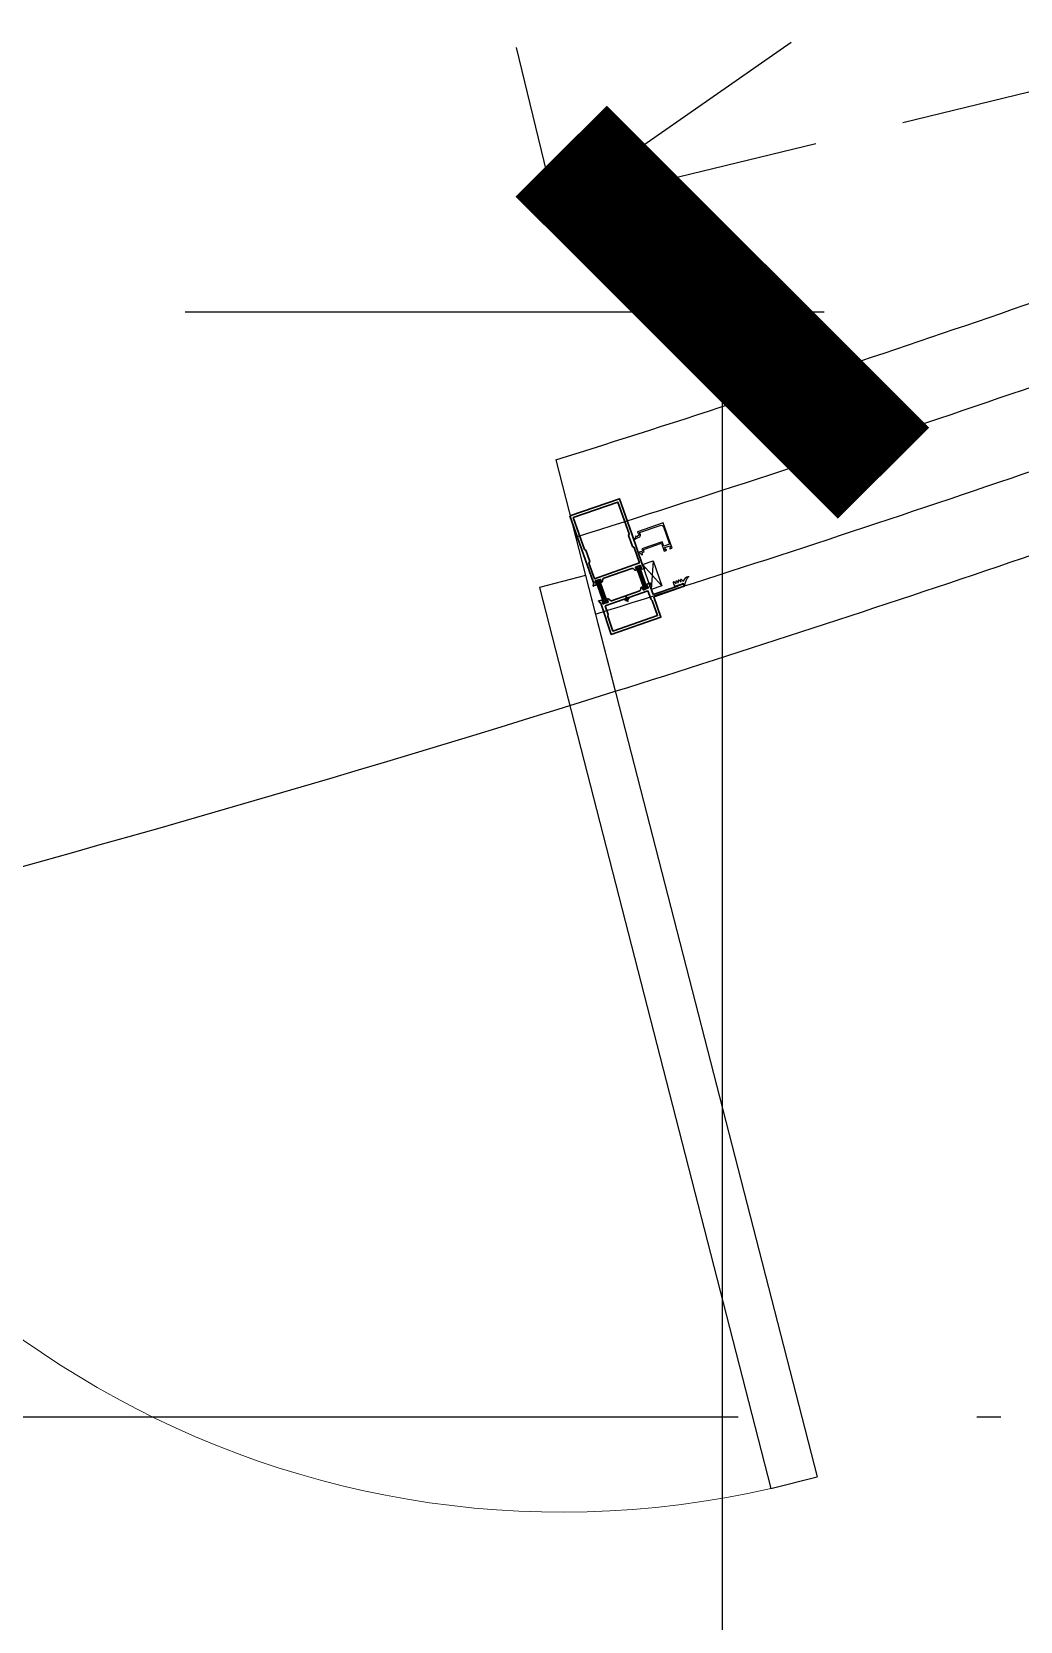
# Model space of a CAD drawing. Header units: inches. Extents: x 0 to 1813292486, y 0 to 3473589894.
# Drawn here: x 600662012 to 600662840, y 3473203847 to 3473205179 of the extents above; entities that cross this region are included whole.
import ezdxf

# ---------------------------------------------------------------- set-up
doc = ezdxf.new("R2010")
doc.units = ezdxf.units.IN
doc.header["$LTSCALE"] = 1000
doc.header["$MEASUREMENT"] = 0
doc.linetypes.add('AX-MALL-GIRD-200$0$DOTE', pattern=[2.4200000000000004, 2, -0.2, 0.02, -0.2])
doc.linetypes.add('AX-MALL-WALL-P02-QT$0$DASH', pattern=[0.35, 0.25, -0.1])
for name, color, linetype in [('A-Anno-Note', 241, 'Continuous'), ('AX-MALL-DIM-P02$0$A-Anno-Dims', 3, 'Continuous'), ('AX-MALL-DIM-P02$0$A-Detl-Thin', 131, 'Continuous'), ('AX-MALL-GIRD-200$0$A-Grid', 222, 'AX-MALL-GIRD-200$0$DOTE'), ('AX-MALL-P02-200$0$A-Anno-Note', 241, 'Continuous'), ('AX-MALL-WALL-P02$0$A-Anno-Note', 241, 'Continuous'), ('AX-MALL-WALL-P02-QT$0$A-Anno-Note', 241, 'Continuous'), ('AX-MALL-WALL-P02-QT$0$A-Curt', 151, 'Continuous'), ('AX-MALL-WALL-P02-QT$0$A-Detl-Patt', 8, 'Continuous'), ('AX-MALL-WALL-P02-QT$0$A-Detl-Thin', 131, 'Continuous'), ('AX-MALL-WALL-P02-QT$0$A-Fixt', 81, 'Continuous'), ('AX-MALL-WALL-P02-QT$0$A-Wind', 4, 'Continuous'), ('AX-MALL-WALL-P02-QT$0$GASKET', 2, 'Continuous'), ('AX-MALL-WALL-P02-QT$0$STSF', 2, 'Continuous'), ('AX-MALL-ZTKD-P02$0$A-Anno-Note', 241, 'Continuous')]:
    doc.layers.add(name, color=color, linetype=linetype)
doc.layers.add('AX-MALL-WALL-P02-QT$0$AM_SUPPR', color=6, linetype='Continuous', lineweight=30)
doc.styles.add('AX-MALL-DIM-P02$0$_TCH_DIM_T3', font='gbenor.shx')
doc.dimstyles.new('AX-MALL-DIM-P02$0$_TCH_ARCH&&180', dxfattribs={"dimtxt": 535.5, "dimasz": 270, "dimexe": 450, "dimexo": 450, "dimgap": 137.25, "dimtad": 1, "dimdec": 0, "dimzin": 0, "dimdsep": 46, "dimtxsty": 'AX-MALL-DIM-P02$0$_TCH_DIM_T3', "dimblk": 'AX-MALL-DIM-P02$0$_ArchTick', "dimcen": 0.09, "dimclrt": 7, "dimazin": 2, "dimtfac": 1, "dimtdec": 0, "dimtix": 1, "dimtmove": 2, "dimatfit": 3, "dimfxl": 500, "dimtolj": 1, "dimtzin": 0, "dimarcsym": 0})

# ---------------------------------------------------------------- blocks, each defined once
blk = doc.blocks.new('AX-MALL-GIRD-200')
at = {"layer": 'AX-MALL-GIRD-200$0$A-Grid'}
blk.add_line((600215588.64225, 3473125707.549852), (600573484.6463486, 3472992380.78657), dxfattribs=at)
blk = doc.blocks.new('AX-MALL-WALL-P02-QT$0$tj')
at = {"layer": 'AX-MALL-WALL-P02-QT$0$A-Detl-Patt'}
h = blk.add_hatch(dxfattribs=at)
h.set_pattern_fill('STEEL', color=256, scale=100.0000000000001, angle=50.43183869082386)
h.set_pattern_definition([(75.00000000004839, (-14278.19445574284, 156289.8254051208), (-153.3407249234246, 41.08752340989569), []), (75.00000000004839, (-14317.88195610046, 156358.5661673546), (-153.3407249234246, 41.08752340989569), [])])
edge = h.paths.add_edge_path()
edge.add_arc((274302.9537697641, 370915.3693751197), 354853.2281302969, 270.9601093956941, 275.9513128638887)
edge.add_line((311095.3180618286, 17974.67259407043), (323404.2928284407, 17664.898229599))
edge.add_arc((337498.5854798314, -5423.033113246463), 27049.98445535583, 84.4296474408203, 121.40245730350341, ccw=False)
edge.add_line((340124.270958662, 21499.21483898163), (352435.6233639717, 23411.5238032341))
edge.add_line((352435.6233639717, 23411.5238032341), (352460.3320846558, 23263.57286787033))
edge.add_arc((262948.9762239404, 558936.3422532297), 543099.989586636, 279.486523026639, 288.5053300047131)
edge.add_line((435325.042740941, 43917.80823612213), (435185.9318172932, 44187.60760259628))
edge.add_arc((262948.9762341097, 558936.342259489), 542799.9895904897, 279.51816553668203, 288.50044427399206, ccw=False)
edge.add_line((352706.5441896915, 23608.95860147476), (352681.7270303965, 23756.88773488998))
edge.add_line((352681.7270303965, 23756.88773488998), (340117.7681742907, 21803.84383869171))
edge.add_arc((337510.0970116529, -5455.006554111635), 27383.29552171703, 84.53552636432372, 121.2026843873002)
edge.add_line((323323.7129554749, 17967.02113437653), (311085.7617697716, 18275.00808191299))
edge.add_arc((274273.8104503512, 371474.5356685471), 355112.6948552598, 270.96411062040687, 275.9501261722048, ccw=False)
edge.add_line((280248.9759351015, 16412.11376953125), (280248.9759185314, 16111.96136569977))
blk = doc.blocks.new('AX-MALL-WALL-P02-QT$0$JB-AC(O)-Hide')
for p, q in [((-225, 174.9999999999709), (-450, 174.9999999999709)), ((-450, 174.9999999999709), (-450, 37.4999999999709)), ((-450, 174.9999999999709), (-225, 87.4999999999709)), ((150, 174.9999999999709), (-150, 174.9999999999709)), ((450, 174.9999999999709), (225.0000000000582, 174.9999999999709)), ((225.0000000000582, 87.5), (450, 174.9999999999709)), ((450, 37.4999999999709), (450, 174.9999999999709)), ((-150, 58.33333333331393), (0, -2.91038304567337e-11)), ((0, -2.91038304567337e-11), (150, 58.33333333331393)), ((-150, -58.33333333337214), (0, 0)), ((0, 0), (150, -58.33333333337214)), ((-450, -37.5000000000291), (-450, -175.0000000000291)), ((450, -175.0000000000291), (450, -37.5000000000291)), ((-450, -175.0000000000291), (-225, -87.5000000000291)), ((225.0000000000582, -87.50000000005821), (450, -175.0000000000291)), ((-450, -175.0000000000291), (-225, -175.0000000000291)), ((-150, -175.0000000000291), (150, -175.0000000000291)), ((225.0000000000582, -175.0000000000291), (450, -175.0000000000291))]:
    blk.add_line(p, q)
blk = doc.blocks.new('AX-MALL-WALL-P02-QT$0$A$C0A607B9E')
at = {"linetype": 'Continuous'}
h = blk.add_hatch(dxfattribs=at)
h.set_pattern_fill('ANSI37', color=1)
h.set_pattern_definition([(45, (-14339043.63523581, -8955566.604721913), (-1.122532015133644, 1.122532015133644), []), (135, (-14339043.63523581, -8955566.604721913), (-1.122532015133644, -1.122532015133644), [])])
edge = h.paths.add_edge_path()
edge.add_arc((-0.9139503181124102, 1.200005680356738), 0.3000000007109677, 90.00000149136477, 158.929007380809)
edge.add_arc((-10.52524774848678, 4.903107314972528), 9.999999999843164, 296.68295386745126, 338.92900744899754, ccw=False)
edge.add_arc((-5.899999882837115, -4.299994455418107), 0.3000000008783908, 116.6829538936344, 276.6693296848372)
edge.add_arc((-6.910409859460344, 4.341132302995603), 8.999999999489495, 276.6693296640343, 314.4305404647798)
edge.add_arc((-0.3999999367800706, -2.299994305821036), 0.3000000002775039, 15.965287726026588, 134.4305406202942, ccw=False)
edge.add_line((-0.1115713827311993, -2.217477826401591), (0.3154286928474903, -3.710016246885061))
edge.add_arc((0.7000000978382417, -3.599994275853302), 0.3999999995578422, 195.9652875317322, 344.0347155208576)
edge.add_line((1.084571508690715, -3.710016226395965), (1.511571504175663, -2.217477781698108))
edge.add_arc((1.800000062481238, -2.299994244905033), 0.2999999999106872, 15.965287485570286, 164.0347154745168, ccw=False)
edge.add_line((2.088428616523743, -2.217477766796947), (2.515428692102432, -3.710016187280416))
edge.add_arc((2.900000097758064, -3.599994215050893), 0.4000000005265283, 195.9652876704863, 344.0347156596117)
edge.add_line((3.284571509808302, -3.710016164928675), (3.711571503430605, -2.217477722093463))
edge.add_arc((4.00000006173618, -2.299994185300388), 0.2999999999106869, 15.965287485570173, 164.0347154745168, ccw=False)
edge.add_line((4.288428615778685, -2.217477707192302), (4.715428693220019, -3.710016125813127))
edge.add_arc((5.100000098210771, -3.599994154781367), 0.3999999995578422, 195.9652875317322, 344.0347155208576)
edge.add_line((5.484571509063244, -3.71001610532403), (5.911571504548192, -2.217477662488818))
edge.add_arc((6.200000063120209, -2.29999412476442), 0.299999999910687, 15.96528767057572, 164.0347156595223, ccw=False)
edge.add_line((6.488428616896272, -2.217477645725012), (6.915428692474961, -3.710016066208482))
edge.add_arc((7.300000097895622, -3.599994094782827), 0.4000000000795124, 195.9652875690395, 360.0000015636518)
edge.add_line((7.700000097975135, -3.599994083866477), (7.700000008568168, -0.2999997902661562))
edge.add_arc((7.400000008754432, -0.2999997986480594), 0.2999999998137356, 1.600825587715661e-06, 90.00000160082558)
edge.add_line((7.400000000372529, 2.011656761169434e-07), (0, 0))
edge.add_line((0, 0), (-4.097819328308105e-08, 1.500005705282092))
edge.add_line((-4.097819328308105e-08, 1.500005705282092), (-0.9139503259211779, 1.500005681067705))
at = {"color": 1, "linetype": 'Continuous'}
blk.add_lwpolyline([(-0.9139503259211779, 1.500005681067705, 0.3101686492580818), (-1.193891020491719, 1.30786301009357, -0.1864497568041369), (-6.03471584059298, -4.031942946836352, 0.8389983335969544), (-5.865158159285784, -4.597964344546199, 0.1662717036753362), (-0.610013160854578, -2.085764415562153, -0.5684557283123705), (-0.1115713827311993, -2.217477826401591), (0.3154286928474903, -3.710016246885061, 0.754029116043224), (1.084571508690715, -3.710016226395965), (1.511571504175663, -2.217477781698108, -0.7540291160419995), (2.088428616523743, -2.217477766796947), (2.515428692102432, -3.710016187280416, 0.754029116043224), (3.284571509808302, -3.710016164928675), (3.711571503430605, -2.217477722093463, -0.7540291160419994), (4.288428615778685, -2.217477707192302), (4.715428693220019, -3.710016125813127, 0.754029116043224), (5.484571509063244, -3.71001610532403), (5.911571504548192, -2.217477662488818, -0.7540291160419995), (6.488428616896272, -2.217477645725012), (6.915428692474961, -3.710016066208482, 0.8695526997197187), (7.700000097975135, -3.599994083866477), (7.700000008568168, -0.2999997902661562, 0.414213562373095), (7.400000000372529, 2.011656761169434e-07), (0, 0), (-4.097819328308105e-08, 1.500005705282092)], format="xyb", close=True, dxfattribs=at)
blk = doc.blocks.new('AX-MALL-WALL-P02-QT$0$尺寸分格点')
at = {"ltscale": 10}
h = blk.add_hatch(color=1, dxfattribs=at)
h.dxf.hatch_style = 1
edge = h.paths.add_edge_path()
edge.add_line((0, -1.5), (-5.470445860503725e-37, 1.862645149230957e-09))
edge.add_line((0, 1.862645149230957e-09), (-1.5, 0))
edge.add_arc((0, 0), 1.5, 180, 270)
edge = h.paths.add_edge_path()
edge.add_line((0, 1.5), (5.470445846917725e-37, 1.862645149230957e-09))
edge.add_line((0, 1.862645149230957e-09), (1.5, 0))
edge.add_arc((0, 0), 1.5, 0, 90)
for p, q in [((-2.5, 0), (2.5, 0)), ((0, -2.5), (0, 2.5))]:
    blk.add_line(p, q)
blk.add_circle((0, 0), 1.5)
blk = doc.blocks.new('AX-MALL-WALL-P02-QT$0$定位点')
blk.add_blockref('AX-MALL-WALL-P02-QT$0$尺寸分格点', (0, 0))
blk = doc.blocks.new('AX-MALL-WALL-P02-QT$0$A$C40565891')
h = blk.add_hatch()
h.set_pattern_fill('NET', color=6, scale=0.5, angle=315)
h.set_pattern_definition([(225.0000000000001, (-8954763.885715963, -14331520.94940183), (-1.122532015133644, 1.122532015133643), []), (135.0000000000001, (-8954763.885715963, -14331520.94940183), (1.122532015133643, 1.122532015133644), [])])
edge = h.paths.add_edge_path()
edge.add_line((-2.873205080628395, -1), (-17.1267949193716, -1))
edge.add_arc((-17.12679491817267, -2.000000000321539), 1.000000000321539, 90.00000006869386, 120.0000000686844)
edge.add_line((-17.6267949193716, -1.133974596858025), (-19.29999999888241, -2.099999999627471))
edge.add_line((-19.29999999888241, -2.099999999627471), (-19.59999999962747, -2.099999999627471))
edge.add_arc((-19.60000000055891, -1.700000000186378), 0.3999999994410928, 180.0000001333858, 270.00000013341844, ccw=False)
edge.add_line((-20, -1.700000001117587), (-20, 1.699999999254942))
edge.add_arc((-19.59999999962758, 1.699999999255055), 0.4000000003724153, 89.99999999998369, 180.0000000000163, ccw=False)
edge.add_line((-19.59999999962747, 2.099999999627471), (-19.29999999888241, 2.099999999627471))
edge.add_line((-19.29999999888241, 2.099999999627471), (-17.6267949193716, 1.133974596858025))
edge.add_arc((-17.12679491817268, 2.000000000321516), 1.000000000321515, 239.9999999313152, 269.9999999313065)
edge.add_line((-17.1267949193716, 1), (-2.873205080628395, 1))
edge.add_arc((-2.873205081827319, 2.000000000321497), 1.000000000321497, 270.0000000686933, 300.0000000686851)
edge.add_line((-2.373205080628395, 1.133974596858025), (-0.6999999992549419, 2.099999999627471))
edge.add_line((-0.6999999992549419, 2.099999999627471), (-0.400000000372529, 2.099999999627471))
edge.add_arc((-0.4000000003724153, 1.699999999255056), 0.4000000003724153, -1.63140612130519e-11, 90.00000000001631, ccw=False)
edge.add_line((0, 1.699999999254942), (0, -1.700000001117587))
edge.add_arc((-0.3999999994410927, -1.700000000186378), 0.3999999994410927, 269.99999986658156, 359.99999986661413, ccw=False)
edge.add_line((-0.400000000372529, -2.099999999627471), (-0.6999999992549419, -2.099999999627471))
edge.add_line((-0.6999999992549419, -2.099999999627471), (-2.373205080628395, -1.133974596858025))
edge.add_arc((-2.873205081827309, -2.00000000032146), 1.00000000032146, 59.99999993131432, 89.9999999313073)
at = {"layer": 'AX-MALL-WALL-P02-QT$0$STSF', "lineweight": 40}
blk.add_lwpolyline([(-2.873205080628395, -1), (-17.1267949193716, -1, 0.1316524975873539), (-17.6267949193716, -1.133974596858025), (-19.29999999888241, -2.099999999627471), (-19.59999999962747, -2.099999999627471, -0.4142135623732616), (-20, -1.700000001117587), (-20, 1.699999999254942, -0.4142135623732612), (-19.59999999962747, 2.099999999627471), (-19.29999999888241, 2.099999999627471), (-17.6267949193716, 1.133974596858025, 0.1316524975873571), (-17.1267949193716, 1), (-2.873205080628395, 1, 0.1316524975873597), (-2.373205080628395, 1.133974596858025), (-0.6999999992549419, 2.099999999627471), (-0.400000000372529, 2.099999999627471, -0.4142135623732616), (0, 1.699999999254942), (0, -1.700000001117587, -0.4142135623732616), (-0.400000000372529, -2.099999999627471), (-0.6999999992549419, -2.099999999627471), (-2.373205080628395, -1.133974596858025, 0.1316524975873647)], format="xyb", close=True, dxfattribs=at)
blk = doc.blocks.new('AX-MALL-WALL-P02-QT$0$A$C5DA96DE0')
at = {"layer": 'AX-MALL-WALL-P02-QT$0$AM_SUPPR', "color": 3}
for points in [[(-22.00068093277514, 105.1999999992549), (-22.00001176260412, 46.60000000149012, -0.414213562373095), (-21.70001176185906, 46.29999999888241), (-21.7000117637217, 45.30000000074506, -0.4142135651008757), (-21.90001176483929, 45.09999999962747), (-22.11765938811004, 45.09999999962747, 0.3152987896086648), (-22.30559791438282, 44.96840402856469), (-22.88795028813183, 43.36840402893722, 0.5486187836891172), (-22.68258061446249, 43.10076105967164), (-19.96206398494542, 43.32127769291401, 0.1763269799607178), (-19.83807377703488, 43.37909527309239), (-19.45859040878713, 43.75857864320278, 0.5773502703764628), (-19.54824795387685, 44.09318516403437), (-19.70076583139598, 44.13405220396817, -0.3107450373417215), (-19.86631920561194, 44.32805990986526), (-20.20001176558435, 46.220524456352), (-20.20001176558435, 46.30000000074506, -0.664494698151357), (-19.35008465312421, 46.6571428515017, 0.1962615707062706), (-19.21011380665004, 46.59999999962747), (-15.80001176707447, 46.59999999962747, -0.414213562373095), (-15.50001176446676, 46.30000000074506), (-15.50001176446676, 45.99448045343161), (-16.4794679954648, 44.32503772899508, 0.5796797259406589), (-16.35058767162263, 44.09999999776483), (-15.09727879799902, 44.09999999776483, 0.266079426403572), (-14.23476512730122, 44.59396623261273), (-13.34764037840068, 46.10603376291692, -0.2660794268336467), (-12.48512670956552, 46.59999999776483), (-12.48512670956552, 46.59999999776483), (12.48510318435729, 46.59999999962747, -0.2660794268336467), (13.3476168513298, 46.10603376291692), (14.23474160209298, 44.59396623261273, 0.266079426403572), (15.09725527279079, 44.09999999962747), (16.35056414455175, 44.09999999962747, 0.5796797259406589), (16.47944446653128, 44.32503772713244), (15.49998823925853, 45.99448045343161), (15.49998823553324, 46.29999999888241, -0.414213562373095), (15.7999882362783, 46.59999999962747), (19.21009027957916, 46.59999999962747, 0.1962615707062706), (19.35006112605333, 46.6571428515017, -0.664494698151357), (20.19998823665082, 46.29999999888241), (20.19998823665082, 46.220524456352), (19.86629567667842, 44.32805990800261, -0.3107450373417215), (19.70074230805039, 44.13405220396817), (19.54822442866862, 44.09318516217172, 0.5773502703764628), (19.45856687985361, 43.75857864320278), (19.83805025182664, 43.37909527309239, 0.1763269799607178), (19.96204045787454, 43.32127769291401), (22.68255708739161, 43.10076105967164, 0.5486187836891172), (22.88792676106095, 43.36840402893722), (22.30557438544929, 44.96840402670205, 0.3152987896086648), (22.11763586290181, 45.10000000149012), (21.89998823590577, 45.09999999962747, -0.4142135651008757), (21.69998823665082, 45.29999999888241), (21.69998823478818, 46.29999999888241, -0.414213562373095), (21.99998823739588, 46.59999999962747), (22.00029997527599, 73.89985392801464)], [(-12.48512671142817, 26.59999999962747), (-12.48512671142817, 26.59999999962747, -0.266079426695036), (-13.34764038026333, 27.09396623820066), (-14.23476512916386, 28.60603376477957, 0.2660794267352428), (-15.09727879799902, 29.10000000149012), (-16.35058767162263, 29.09999999962747, 0.5796797243171364), (-16.4794679954648, 28.87496227398515), (-15.50001176446676, 27.20551954396069), (-15.50001176819205, 26.90000000223517, -0.414213562429924), (-15.80001176521182, 26.59999999776483), (-19.21011380665004, 26.59999999962747, 0.196261570738114), (-19.35008465498686, 26.54285714589059, -0.6644947009864839), (-20.20001176558435, 26.90000000223517), (-20.20001176558435, 26.97947554662824), (-19.86631920747459, 28.87194008752704, -0.3107450376907102), (-19.70076583139598, 29.06594779156148), (-19.5482479557395, 29.10681483522058, 0.5773502691095918), (-19.45859040878713, 29.44142135605216), (-19.83807377517223, 29.82090472429991, 0.1763269806166101), (-19.96206398680806, 29.87872230820358), (-22.68258061632514, 30.0992389395833, 0.5486187865199976), (-22.88795028440654, 29.83159597031772), (-22.30559791252017, 28.23159597069025, 0.3152987889515711), (-22.1176593862474, 28.09999999962747), (-21.90001176297665, 28.09999999776483, -0.4142135620321224), (-21.70001176558435, 27.89999999850988), (-21.70001176558435, 26.90000000037253, -0.414213562429924), (-22.00001176446676, 26.59999999962747), (-22.00026272423565, -1.862645149230957e-09), (22.00026272051036, 0), (22.00006804615259, 18.00577012822032)], [(22.00005050562322, 19.99999999813735), (21.99998823739588, 26.59999999962747, -0.414213562429924), (21.69998823665082, 26.90000000037253), (21.69998823478818, 27.89999999850988, -0.4142135620321224), (21.89998823776841, 28.09999999962747), (22.11763586103916, 28.09999999776483, 0.3152987889515711), (22.30557438544929, 28.23159596882761), (22.88792676106095, 29.83159597218037, 0.5486187865199976), (22.68255708925426, 30.0992389395833), (19.96204045601189, 29.87872230820358, 0.1763269806166101), (19.83805024810135, 29.82090472429991), (19.45856687985361, 29.44142135605216, 0.5773502691095918), (19.54822443053126, 29.10681483708322), (19.70074230805039, 29.06594779156148, -0.3107450376907102), (19.86629567667842, 28.87194008752704), (20.19998823851347, 26.97947554290295), (20.19998824037611, 26.89999999850988, -0.6644947009864839), (19.35006112605333, 26.54285714402795, 0.196261570738114), (19.21009027957916, 26.59999999776483), (15.79998823441565, 26.59999999776483, -0.414213562429924), (15.49998823925853, 26.89999999850988), (15.49998823925853, 27.20551954582334), (16.47944446466863, 28.87496227398515, 0.5796797243171364), (16.3505641464144, 29.09999999962747), (15.09725527092814, 29.09999999776483, 0.2660794267352428), (14.23474160209298, 28.60603376477957), (13.3476168513298, 27.09396623820066, -0.266079426695036), (12.48510318249464, 26.59999999962747), (-12.48512671142817, 26.59999999962747)]]:
    blk.add_lwpolyline(points, format="xyb", dxfattribs=at)
for points in [[(22.00029996782541, 73.89983759261668), (22.00005446560681, 73.89983759261668), (21.99998823553324, 105.1999999992549), (-22.00068093277514, 105.1999999992549)], [(-19.80001176521182, 103), (-19.80001176521182, 103), (-19.80001176334918, 74.70021012239158), (-19.00001176446676, 73.70021012239158), (-19.00001176446676, 68.70021012239158), (-19.00001176446676, 63.70021012239158), (-20.00001176446676, 62.70021012611687), (-20.00001176446676, 48.79999999888241), (19.99998823553324, 48.79999999701977), (19.99998823739588, 62.70021012425423), (18.99998823739588, 63.70021012425423), (18.99998823739588, 68.70021012239158), (18.99998823553324, 73.70021012425423), (19.79998823814094, 74.70021012052894), (19.79998823814094, 103), (-19.80001176521182, 103)], [(-19.00003717839718, 24.40000000223517), (-19.00003717839718, 16.60000000149012), (-19.8001159671694, 15.59989579208195), (-19.80026083253324, 2.199999997392297), (-19.80001176521182, 2.199999999254942), (19.80023730732501, 2.199999997392297), (19.80009244196117, 15.5998957939446), (19.0000136513263, 16.60000000149012), (19.0000136513263, 24.40000000223517), (-19.00003717839718, 24.40000000223517)], [(21.99999776296318, 20.00577012635767), (43.9999977555126, 20.00634960085154), (43.99998722039163, 20.40634960122406), (44.99999512173235, 20.10637594014406), (44.99998722039163, 20.40637594088912), (45.99999512173235, 20.10640227980912), (45.99998722039163, 20.40640228055418), (46.99999512173235, 20.10642861947417), (46.99998722039163, 20.40642862021923), (47.99999511986971, 20.10645495913923), (47.99998721852899, 20.40645495988429), (48.99998721852899, 20.40648129954934), (49.00005043298006, 18.00648130103946), (22.00006804615259, 18.00577012822032)]]:
    blk.add_lwpolyline(points, dxfattribs=at)
at = {"color": 6, "ltscale": 10, "xscale": -0.9999999999999999, "rotation": 90}
blk.add_blockref('AX-MALL-WALL-P02-QT$0$A$C40565891', (-17.70395603775978, 26.59999999776483), dxfattribs=at)
at = {"color": 6, "ltscale": 10, "rotation": 270}
blk.add_blockref('AX-MALL-WALL-P02-QT$0$A$C40565891', (17.7039325106889, 26.59999999962747), dxfattribs=at)
blk = doc.blocks.new('AX-MALL-WALL-P02-QT$0$A$C3D8E1D5A')
at = {"color": 3, "ltscale": 10}
blk.add_lwpolyline([(-25.00024726614356, -18.80000000074506), (-25.00024726614356, -17.5), (-23.00024726614356, -17.5), (-23.00024726614356, -15.49870925210416), (-6.999231616035104, -15.49870925210416), (-6.999231616035104, -22.4997000452131), (-5.299231618642807, -22.49987648613751, 0.4142135623695433), (-4.999231617897749, -22.19987648539245), (-4.999231617897749, -21.80005405470729, 0.4140000559725384), (-5.299012914299965, -21.50005413405597), (-5.699499286711216, -21.49969883821905, -0.483847094079415), (-5.991148311644793, -21.13052784092724), (-5.699231617152691, -19.89966636151075), (-1.299031617119908, -19.89966636151075), (-1.005294770002365, -21.1397417280823, -0.4741802569087657), (-1.298974558711052, -21.49969902634621), (-1.699460931122303, -21.50005413405597, 0.4140000559734259), (-1.999242229387164, -21.80005405470729), (-1.999242229387164, -22.19987648539245, 0.4142135624494586), (-1.699242228642106, -22.49987648613751), (0.0007206704467535019, -22.49987648613751), (0, 0), (-22.90028521977365, 0), (-22.90028521977365, -1), (-22.40028521977365, -1), (-22.40028521977365, -3, -0.414213562373095), (-22.90028521977365, -3.5), (-25.00028521940112, -3.5), (-25.46520863845944, -2.913615984842181, 0.4988684829111732), (-25.94440526142716, -2.92562854103744), (-27.44440526142716, -5.025628542527556, 0.8192868568614478), (-27.04232501238585, -5.455046217888594), (-25.50028521940112, -4.5), (-22.90028521977365, -4.5, 0.414213562373095), (-21.40028521977365, -3), (-21.40028521977365, -1), (-3.19995454326272, -1, -0.4142094303452601), (-0.9999545440077782, -3.199968963861465), (-0.9996059481054544, -18.5), (-5.999231616035104, -18.5), (-5.999231616035104, -14.5), (-24.00024726614356, -14.5), (-24.00024726614356, -16.5), (-25.00024726614356, -16.5), (-27.20351210050285, -16.5, 0.6582415972160955), (-27.56668968312442, -17.34365977905691), (-25.86342484690249, -19.14365977980196, 0.6827143578984822), (-25.00028521940112, -18.79383949562907)], format="xyb", dxfattribs=at)
blk = doc.blocks.new('AX-MALL-WALL-P02-QT$0$A$C3EB17898')
at = {"color": 6}
for p, q in [((22.00011673569679, 23.00000000001455), (31.33093450777233, 1)), ((31.33093450404704, 22.99999999998545), (22.00011673942208, 0.9999999999854481))]:
    blk.add_line(p, q, dxfattribs=at)
blk.add_lwpolyline([(22.00011673569679, 23.00000000001455), (31.33093450404704, 22.99999999998545), (31.33093450777233, 1), (22.00011673942208, 0.9999999999854481)], close=True, dxfattribs=at)
at = {"color": 6, "ltscale": 10}
for name, p in [('AX-MALL-WALL-P02-QT$0$A$C5DA96DE0', (0, -23.70584608986974)), ('AX-MALL-WALL-P02-QT$0$A$C3D8E1D5A', (49.90040195731854, 50.19399150274694))]:
    blk.add_blockref(name, p, dxfattribs=at)
at = {"color": 6, "ltscale": 10, "rotation": 180}
blk.add_blockref('AX-MALL-WALL-P02-QT$0$A$C0A607B9E', (48.99995207971369, -3.305792821571231), dxfattribs=at)
at = {"layer": 'AX-MALL-WALL-P02-QT$0$GASKET', "extrusion": (0, 0, -1), "zscale": -1, "rotation": 270}
blk.add_blockref('AX-MALL-WALL-P02-QT$0$定位点', (1.455191522836685e-11, 0), dxfattribs=at)
blk = doc.blocks.new('AX-MALL-WALL-P02-QT$0$mqst2')
at = {"color": 6, "ltscale": 10, "rotation": 19.22103370254002}
blk.add_blockref('AX-MALL-WALL-P02-QT$0$A$C3EB17898', (448920.7133201361, -42570.54680871964), dxfattribs=at)
blk = doc.blocks.new('AX-MALL-WALL-P02-QT$0$$DorLib2D$00000002')
for p, q in [((0.475, -2.842170943040401e-17), (0.4750000000000007, 0.4875)), ((0.4750000000000007, 0.4875), (0.5000000000000007, 0.4875)), ((0.5, -5.684341886080802e-17), (0.5000000000000007, 0.4875)), ((0.5, -5.684341886080802e-17), (0.475, -2.842170943040401e-17))]:
    blk.add_line(p, q)
at = {"lineweight": 13}
blk.add_arc((0.4875, -4.263256414560601e-17), 0.4875, 91.4692835813537, 180, dxfattribs=at)
blk = doc.blocks.new('AX-MALL-WALL-P02-QT')
at = {"layer": 'AX-MALL-WALL-P02-QT$0$A-Curt'}
blk.add_line((600457981.4976158, 3473036265.137558), (600457960.4711868, 3473036065.959255), dxfattribs=at)
for centre, radius, start, end in [((600458747.9014709, 3473051145.413772), 14899.99983434473, 267.0516045071584, 269.5946780612941), ((600458747.9014733, 3473051145.413773), 14966.66650091744, 267.0378819710444, 269.6529084198872), ((600458747.9014758, 3473051145.413772), 15033.33316753655, 267.0242813150783, 269.6529084100763), ((600458747.901473, 3473051145.413772), 15099.99983433596, 267.0108009427033, 269.6529084207068)]:
    blk.add_arc(centre, radius, start, end, dxfattribs=at)
at = {"layer": 'AX-MALL-WALL-P02-QT$0$A-Detl-Thin', "linetype": 'AX-MALL-WALL-P02-QT$0$DASH', "ltscale": 3}
blk.add_lwpolyline([(600455269.9563508, 3473037480.903354, 3.307032822024192e-05), (600455339.138993, 3473037463.661921, 0.05952254500274308), (600458658.1450505, 3473037045.699624, -0.005664921293018217), (600459371.7874427, 3473037033.392869, -0.005664921293018217)], format="xyb", dxfattribs=at)
at = {"layer": 'AX-MALL-WALL-P02-QT$0$A-Wind'}
blk.add_arc((600458747.9014775, 3473051145.413773), 15099.99983417454, 260.936852684235, 267.0108293882235, dxfattribs=at)
at = {"layer": 'AX-MALL-WALL-P02-QT$0$A-Anno-Note', "rotation": 339.5681613092181}
blk.add_blockref('AX-MALL-WALL-P02-QT$0$mqst2', (600052179.2710491, 3473232742.396311), dxfattribs=at)
at = {"layer": 'AX-MALL-WALL-P02-QT$0$A-Detl-Thin', "rotation": 339.5681613091762}
blk.add_blockref('AX-MALL-WALL-P02-QT$0$tj', (600144118.6961328, 3473128496.287411), dxfattribs=at)
at = {"layer": 'AX-MALL-WALL-P02-QT$0$A-Fixt', "rotation": 353.226949676329}
blk.add_blockref('AX-MALL-WALL-P02-QT$0$JB-AC(O)-Hide', (600458522.3563747, 3473036584.84273), dxfattribs=at)
at = {"layer": 'AX-MALL-WALL-P02-QT$0$A-Wind'}
blk.add_blockref('AX-MALL-GIRD-200', (0, 0), dxfattribs=at)
at = {"layer": 'AX-MALL-WALL-P02-QT$0$A-Wind', "xscale": 1600, "yscale": -1600, "zscale": 200, "rotation": 353.973841053646}
blk.add_blockref('AX-MALL-WALL-P02-QT$0$$DorLib2D$00000002', (600457175.4050467, 3473036249.533469), dxfattribs=at)
blk = doc.blocks.new('AX-MALL-WALL-P02')
at = {"layer": 'AX-MALL-WALL-P02$0$A-Anno-Note'}
blk.add_blockref('AX-MALL-WALL-P02-QT', (0, 0), dxfattribs=at)
blk = doc.blocks.new('AX-MALL-ZTKD-P02')
at = {"layer": 'AX-MALL-ZTKD-P02$0$A-Anno-Note'}
blk.add_blockref('AX-MALL-GIRD-200', (0, 0), dxfattribs=at)
blk = doc.blocks.new('AX-MALL-DIM-P02$0$_ArchTick')
at = {"color": 0, "linetype": 'ByBlock', "const_width": 0.4}
blk.add_lwpolyline([(-0.5, -0.5), (0.5, 0.5)], dxfattribs=at)
blk = doc.blocks.new('*D1073')
at = {"layer": 'AX-MALL-DIM-P02$0$A-Anno-Dims', "color": 0, "lineweight": -2, "transparency": 16777216}
for p, q in [((600458235.3440005, 3473036302.780947), (600457733.7833493, 3473036489.627007)), ((600456854.7269399, 3473032840.874509), (600458155.4730153, 3473036332.535232)), ((600456934.5979252, 3473032811.120224), (600456433.0372739, 3473032997.966284))]:
    blk.add_line(p, q, dxfattribs=at)
at = {"layer": 'AX-MALL-DIM-P02$0$A-Anno-Dims', "color": 0, "lineweight": -2, "transparency": 16777216, "xscale": 270, "yscale": 270, "zscale": 270}
for p, rotation in [((600458155.4730153, 3473036332.535232), 69.56816130727809), ((600456854.7269399, 3473032840.874509), 249.5681613072781)]:
    blk.add_blockref('AX-MALL-DIM-P02$0$_ArchTick', p, dxfattribs=dict(at, rotation=rotation))
at = {"layer": 'AX-MALL-DIM-P02$0$A-Anno-Dims', "color": 7, "transparency": 16777216, "insert": (600457125.5792778, 3473034728.087468), "char_height": 535.5, "attachment_point": 5, "rotation": 69.56816130727809, "style": 'AX-MALL-DIM-P02$0$_TCH_DIM_T3'}
blk.add_mtext('\\A1;3726', dxfattribs=at)
blk = doc.blocks.new('AX-MALL-DIM-P02')
at = {"layer": 'AX-MALL-DIM-P02$0$A-Anno-Dims'}
blk.add_lwpolyline([(600457809.3219627, 3473036783.167184, 0, 0, 0), (600458484.6441348, 3473036752.718355, 0, 144, 0), (600457945.1921864, 3473036777.041087, 0, 0, 0)], format="xyseb", dxfattribs=at)
at = {"layer": 'AX-MALL-DIM-P02$0$A-Detl-Thin'}
blk.add_blockref('AX-MALL-ZTKD-P02', (-2.384185791015625e-06, 9.5367431640625e-07), dxfattribs=at)
at = {"layer": 'AX-MALL-DIM-P02$0$A-Anno-Dims'}
dim = blk.add_aligned_dim(p1=(600457356.2875913, 3473032654.02845), p2=(600458657.0336666, 3473036145.689172), distance=535.2331615058051, dimstyle='AX-MALL-DIM-P02$0$_TCH_ARCH&&180', dxfattribs=at)
dim.commit()
dim.dimension.update_dxf_attribs({"geometry": '*D1073', "text_midpoint": (600457125.5792778, 3473034728.087468)})
blk = doc.blocks.new('AX-MALL-P02-200')
at = {"layer": 'AX-MALL-P02-200$0$A-Anno-Note'}
blk.add_blockref('AX-MALL-WALL-P02', (0, 0), dxfattribs=at)
blk.add_blockref('AX-MALL-DIM-P02', (0, 0), dxfattribs=at)

msp = doc.modelspace()

# ---------------------------------------------------------------- block references
at = {"layer": 'A-Anno-Note', "rotation": 20.43183869077545}
msp.add_blockref('AX-MALL-P02-200', (1250392458.527329, 9048125.682563305), dxfattribs=at)

doc.saveas('drawing.dxf')
